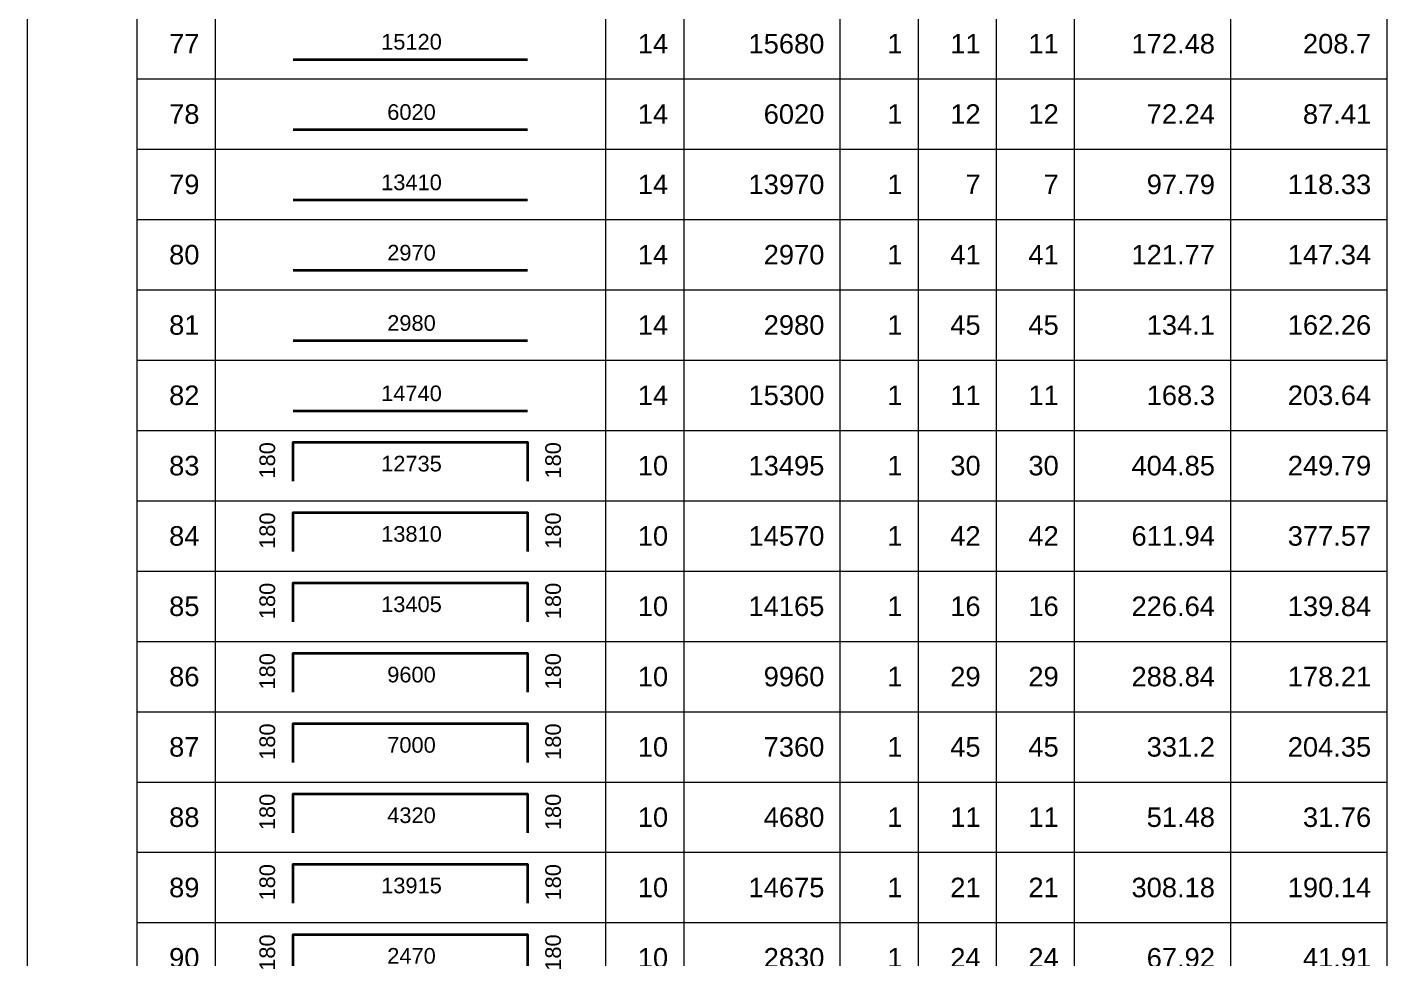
# Model space of a CAD drawing. Header units: millimetres. Extents: x -179076 to 505271, y -26127 to 124331.
# Drawn here: x -33775 to -16370, y 40923 to 52835 of the extents above; entities that cross this region are included whole.
import ezdxf
from ezdxf.enums import TextEntityAlignment as Align

# ---------------------------------------------------------------- set-up
doc = ezdxf.new("R2010")
doc.units = ezdxf.units.MM
for name, color, linetype, lineweight in [('NDC_S_REBAR', 4, 'Continuous', 35), ('NDC_S_VN TEXT', 7, 'Continuous', 20), ('NDC_Table', 3, 'Continuous', 20)]:
    doc.layers.add(name, color=color, linetype=linetype, lineweight=lineweight)
doc.styles.add('ARIAL', font='arial.ttf', dxfattribs={"width": 0.8})

# ---------------------------------------------------------------- blocks, each defined once
blk = doc.blocks.new('dang01')
at = {"layer": 'NDC_S_REBAR'}
blk.add_line((3405, -650), (6405, -650), dxfattribs=at)
at = {"layer": 'NDC_Table'}
for p, q in [((0, 0), (0, -900)), ((1405, 0), (1405, -900)), ((2405, 0), (2405, -900)), ((7405, 0), (7405, -900)), ((8405, 0), (8405, -900)), ((10405, 0), (10405, -900)), ((11405, 0), (11405, -900)), ((12405, 0), (12405, -900)), ((13405, 0), (13405, -900)), ((15405, 0), (15405, -900)), ((17405, 0), (17405, -900)), ((1405, -900), (17405, -900))]:
    blk.add_line(p, q, dxfattribs=at)
at = {"layer": 'NDC_S_VN TEXT', "style": 'ARIAL'}
for p in [(2205, -450), (8205, -450), (10205, -450), (11205, -450), (12205, -450), (13205, -450), (15205, -450), (17205, -450)]:
    blk.add_attdef('D03', text='', height=250, dxfattribs=at).set_placement(p, align=Align.MIDDLE_RIGHT)
blk.add_attdef('00000000', text='', height=200, dxfattribs=at).set_placement((4920, -425), align=Align.MIDDLE_CENTER)
blk = doc.blocks.new('dang04')
at = {"layer": 'NDC_S_REBAR'}
blk.add_lwpolyline([(3405, -650), (3405, -150), (6405, -150), (6405, -650)], dxfattribs=at)
at = {"layer": 'NDC_Table'}
for p, q in [((0, 0), (0, -900)), ((1405, 0), (1405, -900)), ((2405, 0), (2405, -900)), ((7405, 0), (7405, -900)), ((8405, 0), (8405, -900)), ((10405, 0), (10405, -900)), ((11405, 0), (11405, -900)), ((12405, 0), (12405, -900)), ((13405, 0), (13405, -900)), ((15405, 0), (15405, -900)), ((17405, 0), (17405, -900)), ((1405, -900), (17405, -900))]:
    blk.add_line(p, q, dxfattribs=at)
at = {"layer": 'NDC_S_VN TEXT', "style": 'ARIAL'}
for p in [(3073, -150), (6733, -150)]:
    blk.add_attdef('D03', text='', height=200, rotation=90, dxfattribs=at).set_placement(p, align=Align.MIDDLE_RIGHT)
for p in [(2205, -450), (8205, -450), (10205, -450), (11205, -450), (12205, -450), (13205, -450), (15205, -450), (17205, -450)]:
    blk.add_attdef('D03', text='', height=250, dxfattribs=at).set_placement(p, align=Align.MIDDLE_RIGHT)
blk.add_attdef('D03', text='', height=200, dxfattribs=at).set_placement((4920, -425), align=Align.MIDDLE_CENTER)

msp = doc.modelspace()

# ---------------------------------------------------------------- block references
at = {"layer": 'NDC_Table'}
ref = msp.add_blockref('dang01', (-33774.8, 53073.4), dxfattribs=at)
ref.add_attrib('D03', '77', dxfattribs={"layer": 'NDC_S_VN TEXT', "height": 250, "style": 'ARIAL'}).set_placement((-31569.5, 52623.4), align=Align.MIDDLE_RIGHT)
ref.add_attrib('00000000', '15120', dxfattribs={"layer": 'NDC_S_VN TEXT', "height": 200, "style": 'ARIAL'}).set_placement((-28855.2, 52648.7), align=Align.MIDDLE_CENTER)
ref.add_attrib('D03', '14', dxfattribs={"layer": 'NDC_S_VN TEXT', "height": 250, "style": 'ARIAL'}).set_placement((-25569.5, 52623.4), align=Align.MIDDLE_RIGHT)
ref.add_attrib('D03', '15680', dxfattribs={"layer": 'NDC_S_VN TEXT', "height": 250, "style": 'ARIAL'}).set_placement((-23569.5, 52623.4), align=Align.MIDDLE_RIGHT)
ref.add_attrib('D03', '1', dxfattribs={"layer": 'NDC_S_VN TEXT', "height": 250, "style": 'ARIAL'}).set_placement((-22569.5, 52623.4), align=Align.MIDDLE_RIGHT)
ref.add_attrib('D03', '11', dxfattribs={"layer": 'NDC_S_VN TEXT', "height": 250, "style": 'ARIAL'}).set_placement((-21569.5, 52623.4), align=Align.MIDDLE_RIGHT)
ref.add_attrib('D03', '11', dxfattribs={"layer": 'NDC_S_VN TEXT', "height": 250, "style": 'ARIAL'}).set_placement((-20569.5, 52623.7), align=Align.MIDDLE_RIGHT)
ref.add_attrib('D03', '172.48', dxfattribs={"layer": 'NDC_S_VN TEXT', "height": 250, "style": 'ARIAL'}).set_placement((-18569.5, 52623.4), align=Align.MIDDLE_RIGHT)
ref.add_attrib('D03', '208.7', dxfattribs={"layer": 'NDC_S_VN TEXT', "height": 250, "style": 'ARIAL'}).set_placement((-16569.5, 52623.4), align=Align.MIDDLE_RIGHT)
ref = msp.add_blockref('dang01', (-33774.8, 52173.4), dxfattribs=at)
ref.add_attrib('D03', '78', dxfattribs={"layer": 'NDC_S_VN TEXT', "height": 250, "style": 'ARIAL'}).set_placement((-31569.5, 51723.4), align=Align.MIDDLE_RIGHT)
ref.add_attrib('00000000', '6020', dxfattribs={"layer": 'NDC_S_VN TEXT', "height": 200, "style": 'ARIAL'}).set_placement((-28855.2, 51748.7), align=Align.MIDDLE_CENTER)
ref.add_attrib('D03', '14', dxfattribs={"layer": 'NDC_S_VN TEXT', "height": 250, "style": 'ARIAL'}).set_placement((-25569.5, 51723.4), align=Align.MIDDLE_RIGHT)
ref.add_attrib('D03', '6020', dxfattribs={"layer": 'NDC_S_VN TEXT', "height": 250, "style": 'ARIAL'}).set_placement((-23569.5, 51723.4), align=Align.MIDDLE_RIGHT)
ref.add_attrib('D03', '1', dxfattribs={"layer": 'NDC_S_VN TEXT', "height": 250, "style": 'ARIAL'}).set_placement((-22569.5, 51723.4), align=Align.MIDDLE_RIGHT)
ref.add_attrib('D03', '12', dxfattribs={"layer": 'NDC_S_VN TEXT', "height": 250, "style": 'ARIAL'}).set_placement((-21569.5, 51723.4), align=Align.MIDDLE_RIGHT)
ref.add_attrib('D03', '12', dxfattribs={"layer": 'NDC_S_VN TEXT', "height": 250, "style": 'ARIAL'}).set_placement((-20569.5, 51723.7), align=Align.MIDDLE_RIGHT)
ref.add_attrib('D03', '72.24', dxfattribs={"layer": 'NDC_S_VN TEXT', "height": 250, "style": 'ARIAL'}).set_placement((-18569.5, 51723.4), align=Align.MIDDLE_RIGHT)
ref.add_attrib('D03', '87.41', dxfattribs={"layer": 'NDC_S_VN TEXT', "height": 250, "style": 'ARIAL'}).set_placement((-16569.5, 51723.4), align=Align.MIDDLE_RIGHT)
ref = msp.add_blockref('dang01', (-33774.8, 51273.4), dxfattribs=at)
ref.add_attrib('D03', '79', dxfattribs={"layer": 'NDC_S_VN TEXT', "height": 250, "style": 'ARIAL'}).set_placement((-31569.5, 50823.4), align=Align.MIDDLE_RIGHT)
ref.add_attrib('00000000', '13410', dxfattribs={"layer": 'NDC_S_VN TEXT', "height": 200, "style": 'ARIAL'}).set_placement((-28855.2, 50848.7), align=Align.MIDDLE_CENTER)
ref.add_attrib('D03', '14', dxfattribs={"layer": 'NDC_S_VN TEXT', "height": 250, "style": 'ARIAL'}).set_placement((-25569.5, 50823.4), align=Align.MIDDLE_RIGHT)
ref.add_attrib('D03', '13970', dxfattribs={"layer": 'NDC_S_VN TEXT', "height": 250, "style": 'ARIAL'}).set_placement((-23569.5, 50823.4), align=Align.MIDDLE_RIGHT)
ref.add_attrib('D03', '1', dxfattribs={"layer": 'NDC_S_VN TEXT', "height": 250, "style": 'ARIAL'}).set_placement((-22569.5, 50823.4), align=Align.MIDDLE_RIGHT)
ref.add_attrib('D03', '7', dxfattribs={"layer": 'NDC_S_VN TEXT', "height": 250, "style": 'ARIAL'}).set_placement((-21569.5, 50823.4), align=Align.MIDDLE_RIGHT)
ref.add_attrib('D03', '7', dxfattribs={"layer": 'NDC_S_VN TEXT', "height": 250, "style": 'ARIAL'}).set_placement((-20569.5, 50823.7), align=Align.MIDDLE_RIGHT)
ref.add_attrib('D03', '97.79', dxfattribs={"layer": 'NDC_S_VN TEXT', "height": 250, "style": 'ARIAL'}).set_placement((-18569.5, 50823.4), align=Align.MIDDLE_RIGHT)
ref.add_attrib('D03', '118.33', dxfattribs={"layer": 'NDC_S_VN TEXT', "height": 250, "style": 'ARIAL'}).set_placement((-16569.5, 50823.4), align=Align.MIDDLE_RIGHT)
ref = msp.add_blockref('dang01', (-33774.8, 50373.4), dxfattribs=at)
ref.add_attrib('D03', '80', dxfattribs={"layer": 'NDC_S_VN TEXT', "height": 250, "style": 'ARIAL'}).set_placement((-31569.5, 49923.4), align=Align.MIDDLE_RIGHT)
ref.add_attrib('00000000', '2970', dxfattribs={"layer": 'NDC_S_VN TEXT', "height": 200, "style": 'ARIAL'}).set_placement((-28855.2, 49948.7), align=Align.MIDDLE_CENTER)
ref.add_attrib('D03', '14', dxfattribs={"layer": 'NDC_S_VN TEXT', "height": 250, "style": 'ARIAL'}).set_placement((-25569.5, 49923.4), align=Align.MIDDLE_RIGHT)
ref.add_attrib('D03', '2970', dxfattribs={"layer": 'NDC_S_VN TEXT', "height": 250, "style": 'ARIAL'}).set_placement((-23569.5, 49923.4), align=Align.MIDDLE_RIGHT)
ref.add_attrib('D03', '1', dxfattribs={"layer": 'NDC_S_VN TEXT', "height": 250, "style": 'ARIAL'}).set_placement((-22569.5, 49923.4), align=Align.MIDDLE_RIGHT)
ref.add_attrib('D03', '41', dxfattribs={"layer": 'NDC_S_VN TEXT', "height": 250, "style": 'ARIAL'}).set_placement((-21569.5, 49923.4), align=Align.MIDDLE_RIGHT)
ref.add_attrib('D03', '41', dxfattribs={"layer": 'NDC_S_VN TEXT', "height": 250, "style": 'ARIAL'}).set_placement((-20569.5, 49923.7), align=Align.MIDDLE_RIGHT)
ref.add_attrib('D03', '121.77', dxfattribs={"layer": 'NDC_S_VN TEXT', "height": 250, "style": 'ARIAL'}).set_placement((-18569.5, 49923.4), align=Align.MIDDLE_RIGHT)
ref.add_attrib('D03', '147.34', dxfattribs={"layer": 'NDC_S_VN TEXT', "height": 250, "style": 'ARIAL'}).set_placement((-16569.5, 49923.4), align=Align.MIDDLE_RIGHT)
ref = msp.add_blockref('dang01', (-33774.8, 49473.4), dxfattribs=at)
ref.add_attrib('D03', '81', dxfattribs={"layer": 'NDC_S_VN TEXT', "height": 250, "style": 'ARIAL'}).set_placement((-31569.5, 49023.4), align=Align.MIDDLE_RIGHT)
ref.add_attrib('00000000', '2980', dxfattribs={"layer": 'NDC_S_VN TEXT', "height": 200, "style": 'ARIAL'}).set_placement((-28855.2, 49048.7), align=Align.MIDDLE_CENTER)
ref.add_attrib('D03', '14', dxfattribs={"layer": 'NDC_S_VN TEXT', "height": 250, "style": 'ARIAL'}).set_placement((-25569.5, 49023.4), align=Align.MIDDLE_RIGHT)
ref.add_attrib('D03', '2980', dxfattribs={"layer": 'NDC_S_VN TEXT', "height": 250, "style": 'ARIAL'}).set_placement((-23569.5, 49023.4), align=Align.MIDDLE_RIGHT)
ref.add_attrib('D03', '1', dxfattribs={"layer": 'NDC_S_VN TEXT', "height": 250, "style": 'ARIAL'}).set_placement((-22569.5, 49023.4), align=Align.MIDDLE_RIGHT)
ref.add_attrib('D03', '45', dxfattribs={"layer": 'NDC_S_VN TEXT', "height": 250, "style": 'ARIAL'}).set_placement((-21569.5, 49023.4), align=Align.MIDDLE_RIGHT)
ref.add_attrib('D03', '45', dxfattribs={"layer": 'NDC_S_VN TEXT', "height": 250, "style": 'ARIAL'}).set_placement((-20569.5, 49023.7), align=Align.MIDDLE_RIGHT)
ref.add_attrib('D03', '134.1', dxfattribs={"layer": 'NDC_S_VN TEXT', "height": 250, "style": 'ARIAL'}).set_placement((-18569.5, 49023.4), align=Align.MIDDLE_RIGHT)
ref.add_attrib('D03', '162.26', dxfattribs={"layer": 'NDC_S_VN TEXT', "height": 250, "style": 'ARIAL'}).set_placement((-16569.5, 49023.4), align=Align.MIDDLE_RIGHT)
ref = msp.add_blockref('dang01', (-33774.8, 48573.4), dxfattribs=at)
ref.add_attrib('D03', '82', dxfattribs={"layer": 'NDC_S_VN TEXT', "height": 250, "style": 'ARIAL'}).set_placement((-31569.5, 48123.4), align=Align.MIDDLE_RIGHT)
ref.add_attrib('00000000', '14740', dxfattribs={"layer": 'NDC_S_VN TEXT', "height": 200, "style": 'ARIAL'}).set_placement((-28855.2, 48148.7), align=Align.MIDDLE_CENTER)
ref.add_attrib('D03', '14', dxfattribs={"layer": 'NDC_S_VN TEXT', "height": 250, "style": 'ARIAL'}).set_placement((-25569.5, 48123.4), align=Align.MIDDLE_RIGHT)
ref.add_attrib('D03', '15300', dxfattribs={"layer": 'NDC_S_VN TEXT', "height": 250, "style": 'ARIAL'}).set_placement((-23569.5, 48123.4), align=Align.MIDDLE_RIGHT)
ref.add_attrib('D03', '1', dxfattribs={"layer": 'NDC_S_VN TEXT', "height": 250, "style": 'ARIAL'}).set_placement((-22569.5, 48123.4), align=Align.MIDDLE_RIGHT)
ref.add_attrib('D03', '11', dxfattribs={"layer": 'NDC_S_VN TEXT', "height": 250, "style": 'ARIAL'}).set_placement((-21569.5, 48123.4), align=Align.MIDDLE_RIGHT)
ref.add_attrib('D03', '11', dxfattribs={"layer": 'NDC_S_VN TEXT', "height": 250, "style": 'ARIAL'}).set_placement((-20569.5, 48123.7), align=Align.MIDDLE_RIGHT)
ref.add_attrib('D03', '168.3', dxfattribs={"layer": 'NDC_S_VN TEXT', "height": 250, "style": 'ARIAL'}).set_placement((-18569.5, 48123.4), align=Align.MIDDLE_RIGHT)
ref.add_attrib('D03', '203.64', dxfattribs={"layer": 'NDC_S_VN TEXT', "height": 250, "style": 'ARIAL'}).set_placement((-16569.5, 48123.4), align=Align.MIDDLE_RIGHT)
ref = msp.add_blockref('dang04', (-33774.8, 47673.4), dxfattribs=at)
ref.add_attrib('D03', '83', dxfattribs={"layer": 'NDC_S_VN TEXT', "height": 250, "style": 'ARIAL'}).set_placement((-31569.5, 47223.4), align=Align.MIDDLE_RIGHT)
ref.add_attrib('D03', '180', dxfattribs={"layer": 'NDC_S_VN TEXT', "height": 200, "rotation": 90, "style": 'ARIAL'}).set_placement((-30701.5, 47523.4), align=Align.MIDDLE_RIGHT)
ref.add_attrib('D03', '12735', dxfattribs={"layer": 'NDC_S_VN TEXT', "height": 200, "style": 'ARIAL'}).set_placement((-28855.2, 47248.7), align=Align.MIDDLE_CENTER)
ref.add_attrib('D03', '180', dxfattribs={"layer": 'NDC_S_VN TEXT', "height": 200, "rotation": 90, "style": 'ARIAL'}).set_placement((-27042.3, 47523.4), align=Align.MIDDLE_RIGHT)
ref.add_attrib('D03', '10', dxfattribs={"layer": 'NDC_S_VN TEXT', "height": 250, "style": 'ARIAL'}).set_placement((-25569.5, 47223.4), align=Align.MIDDLE_RIGHT)
ref.add_attrib('D03', '13495', dxfattribs={"layer": 'NDC_S_VN TEXT', "height": 250, "style": 'ARIAL'}).set_placement((-23569.5, 47223.4), align=Align.MIDDLE_RIGHT)
ref.add_attrib('D03', '1', dxfattribs={"layer": 'NDC_S_VN TEXT', "height": 250, "style": 'ARIAL'}).set_placement((-22569.5, 47223.4), align=Align.MIDDLE_RIGHT)
ref.add_attrib('D03', '30', dxfattribs={"layer": 'NDC_S_VN TEXT', "height": 250, "style": 'ARIAL'}).set_placement((-21569.5, 47223.4), align=Align.MIDDLE_RIGHT)
ref.add_attrib('D03', '30', dxfattribs={"layer": 'NDC_S_VN TEXT', "height": 250, "style": 'ARIAL'}).set_placement((-20569.5, 47223.7), align=Align.MIDDLE_RIGHT)
ref.add_attrib('D03', '404.85', dxfattribs={"layer": 'NDC_S_VN TEXT', "height": 250, "style": 'ARIAL'}).set_placement((-18569.5, 47223.4), align=Align.MIDDLE_RIGHT)
ref.add_attrib('D03', '249.79', dxfattribs={"layer": 'NDC_S_VN TEXT', "height": 250, "style": 'ARIAL'}).set_placement((-16569.5, 47223.4), align=Align.MIDDLE_RIGHT)
ref = msp.add_blockref('dang04', (-33774.8, 46773.4), dxfattribs=at)
ref.add_attrib('D03', '84', dxfattribs={"layer": 'NDC_S_VN TEXT', "height": 250, "style": 'ARIAL'}).set_placement((-31569.5, 46323.4), align=Align.MIDDLE_RIGHT)
ref.add_attrib('D03', '180', dxfattribs={"layer": 'NDC_S_VN TEXT', "height": 200, "rotation": 90, "style": 'ARIAL'}).set_placement((-30701.5, 46623.4), align=Align.MIDDLE_RIGHT)
ref.add_attrib('D03', '13810', dxfattribs={"layer": 'NDC_S_VN TEXT', "height": 200, "style": 'ARIAL'}).set_placement((-28855.2, 46348.7), align=Align.MIDDLE_CENTER)
ref.add_attrib('D03', '180', dxfattribs={"layer": 'NDC_S_VN TEXT', "height": 200, "rotation": 90, "style": 'ARIAL'}).set_placement((-27042.3, 46623.4), align=Align.MIDDLE_RIGHT)
ref.add_attrib('D03', '10', dxfattribs={"layer": 'NDC_S_VN TEXT', "height": 250, "style": 'ARIAL'}).set_placement((-25569.5, 46323.4), align=Align.MIDDLE_RIGHT)
ref.add_attrib('D03', '14570', dxfattribs={"layer": 'NDC_S_VN TEXT', "height": 250, "style": 'ARIAL'}).set_placement((-23569.5, 46323.4), align=Align.MIDDLE_RIGHT)
ref.add_attrib('D03', '1', dxfattribs={"layer": 'NDC_S_VN TEXT', "height": 250, "style": 'ARIAL'}).set_placement((-22569.5, 46323.4), align=Align.MIDDLE_RIGHT)
ref.add_attrib('D03', '42', dxfattribs={"layer": 'NDC_S_VN TEXT', "height": 250, "style": 'ARIAL'}).set_placement((-21569.5, 46323.4), align=Align.MIDDLE_RIGHT)
ref.add_attrib('D03', '42', dxfattribs={"layer": 'NDC_S_VN TEXT', "height": 250, "style": 'ARIAL'}).set_placement((-20569.5, 46323.7), align=Align.MIDDLE_RIGHT)
ref.add_attrib('D03', '611.94', dxfattribs={"layer": 'NDC_S_VN TEXT', "height": 250, "style": 'ARIAL'}).set_placement((-18569.5, 46323.4), align=Align.MIDDLE_RIGHT)
ref.add_attrib('D03', '377.57', dxfattribs={"layer": 'NDC_S_VN TEXT', "height": 250, "style": 'ARIAL'}).set_placement((-16569.5, 46323.4), align=Align.MIDDLE_RIGHT)
ref = msp.add_blockref('dang04', (-33774.8, 45873.4), dxfattribs=at)
ref.add_attrib('D03', '85', dxfattribs={"layer": 'NDC_S_VN TEXT', "height": 250, "style": 'ARIAL'}).set_placement((-31569.5, 45423.4), align=Align.MIDDLE_RIGHT)
ref.add_attrib('D03', '180', dxfattribs={"layer": 'NDC_S_VN TEXT', "height": 200, "rotation": 90, "style": 'ARIAL'}).set_placement((-30701.5, 45723.4), align=Align.MIDDLE_RIGHT)
ref.add_attrib('D03', '13405', dxfattribs={"layer": 'NDC_S_VN TEXT', "height": 200, "style": 'ARIAL'}).set_placement((-28855.2, 45448.7), align=Align.MIDDLE_CENTER)
ref.add_attrib('D03', '180', dxfattribs={"layer": 'NDC_S_VN TEXT', "height": 200, "rotation": 90, "style": 'ARIAL'}).set_placement((-27042.3, 45723.4), align=Align.MIDDLE_RIGHT)
ref.add_attrib('D03', '10', dxfattribs={"layer": 'NDC_S_VN TEXT', "height": 250, "style": 'ARIAL'}).set_placement((-25569.5, 45423.4), align=Align.MIDDLE_RIGHT)
ref.add_attrib('D03', '14165', dxfattribs={"layer": 'NDC_S_VN TEXT', "height": 250, "style": 'ARIAL'}).set_placement((-23569.5, 45423.4), align=Align.MIDDLE_RIGHT)
ref.add_attrib('D03', '1', dxfattribs={"layer": 'NDC_S_VN TEXT', "height": 250, "style": 'ARIAL'}).set_placement((-22569.5, 45423.4), align=Align.MIDDLE_RIGHT)
ref.add_attrib('D03', '16', dxfattribs={"layer": 'NDC_S_VN TEXT', "height": 250, "style": 'ARIAL'}).set_placement((-21569.5, 45423.4), align=Align.MIDDLE_RIGHT)
ref.add_attrib('D03', '16', dxfattribs={"layer": 'NDC_S_VN TEXT', "height": 250, "style": 'ARIAL'}).set_placement((-20569.5, 45423.7), align=Align.MIDDLE_RIGHT)
ref.add_attrib('D03', '226.64', dxfattribs={"layer": 'NDC_S_VN TEXT', "height": 250, "style": 'ARIAL'}).set_placement((-18569.5, 45423.4), align=Align.MIDDLE_RIGHT)
ref.add_attrib('D03', '139.84', dxfattribs={"layer": 'NDC_S_VN TEXT', "height": 250, "style": 'ARIAL'}).set_placement((-16569.5, 45423.4), align=Align.MIDDLE_RIGHT)
ref = msp.add_blockref('dang04', (-33774.8, 44973.4), dxfattribs=at)
ref.add_attrib('D03', '86', dxfattribs={"layer": 'NDC_S_VN TEXT', "height": 250, "style": 'ARIAL'}).set_placement((-31569.5, 44523.4), align=Align.MIDDLE_RIGHT)
ref.add_attrib('D03', '180', dxfattribs={"layer": 'NDC_S_VN TEXT', "height": 200, "rotation": 90, "style": 'ARIAL'}).set_placement((-30701.5, 44823.4), align=Align.MIDDLE_RIGHT)
ref.add_attrib('D03', '9600', dxfattribs={"layer": 'NDC_S_VN TEXT', "height": 200, "style": 'ARIAL'}).set_placement((-28855.2, 44548.7), align=Align.MIDDLE_CENTER)
ref.add_attrib('D03', '180', dxfattribs={"layer": 'NDC_S_VN TEXT', "height": 200, "rotation": 90, "style": 'ARIAL'}).set_placement((-27042.3, 44823.4), align=Align.MIDDLE_RIGHT)
ref.add_attrib('D03', '10', dxfattribs={"layer": 'NDC_S_VN TEXT', "height": 250, "style": 'ARIAL'}).set_placement((-25569.5, 44523.4), align=Align.MIDDLE_RIGHT)
ref.add_attrib('D03', '9960', dxfattribs={"layer": 'NDC_S_VN TEXT', "height": 250, "style": 'ARIAL'}).set_placement((-23569.5, 44523.4), align=Align.MIDDLE_RIGHT)
ref.add_attrib('D03', '1', dxfattribs={"layer": 'NDC_S_VN TEXT', "height": 250, "style": 'ARIAL'}).set_placement((-22569.5, 44523.4), align=Align.MIDDLE_RIGHT)
ref.add_attrib('D03', '29', dxfattribs={"layer": 'NDC_S_VN TEXT', "height": 250, "style": 'ARIAL'}).set_placement((-21569.5, 44523.4), align=Align.MIDDLE_RIGHT)
ref.add_attrib('D03', '29', dxfattribs={"layer": 'NDC_S_VN TEXT', "height": 250, "style": 'ARIAL'}).set_placement((-20569.5, 44523.7), align=Align.MIDDLE_RIGHT)
ref.add_attrib('D03', '288.84', dxfattribs={"layer": 'NDC_S_VN TEXT', "height": 250, "style": 'ARIAL'}).set_placement((-18569.5, 44523.4), align=Align.MIDDLE_RIGHT)
ref.add_attrib('D03', '178.21', dxfattribs={"layer": 'NDC_S_VN TEXT', "height": 250, "style": 'ARIAL'}).set_placement((-16569.5, 44523.4), align=Align.MIDDLE_RIGHT)
ref = msp.add_blockref('dang04', (-33774.8, 44073.4), dxfattribs=at)
ref.add_attrib('D03', '87', dxfattribs={"layer": 'NDC_S_VN TEXT', "height": 250, "style": 'ARIAL'}).set_placement((-31569.5, 43623.4), align=Align.MIDDLE_RIGHT)
ref.add_attrib('D03', '180', dxfattribs={"layer": 'NDC_S_VN TEXT', "height": 200, "rotation": 90, "style": 'ARIAL'}).set_placement((-30701.5, 43923.4), align=Align.MIDDLE_RIGHT)
ref.add_attrib('D03', '7000', dxfattribs={"layer": 'NDC_S_VN TEXT', "height": 200, "style": 'ARIAL'}).set_placement((-28855.2, 43648.7), align=Align.MIDDLE_CENTER)
ref.add_attrib('D03', '180', dxfattribs={"layer": 'NDC_S_VN TEXT', "height": 200, "rotation": 90, "style": 'ARIAL'}).set_placement((-27042.3, 43923.4), align=Align.MIDDLE_RIGHT)
ref.add_attrib('D03', '10', dxfattribs={"layer": 'NDC_S_VN TEXT', "height": 250, "style": 'ARIAL'}).set_placement((-25569.5, 43623.4), align=Align.MIDDLE_RIGHT)
ref.add_attrib('D03', '7360', dxfattribs={"layer": 'NDC_S_VN TEXT', "height": 250, "style": 'ARIAL'}).set_placement((-23569.5, 43623.4), align=Align.MIDDLE_RIGHT)
ref.add_attrib('D03', '1', dxfattribs={"layer": 'NDC_S_VN TEXT', "height": 250, "style": 'ARIAL'}).set_placement((-22569.5, 43623.4), align=Align.MIDDLE_RIGHT)
ref.add_attrib('D03', '45', dxfattribs={"layer": 'NDC_S_VN TEXT', "height": 250, "style": 'ARIAL'}).set_placement((-21569.5, 43623.4), align=Align.MIDDLE_RIGHT)
ref.add_attrib('D03', '45', dxfattribs={"layer": 'NDC_S_VN TEXT', "height": 250, "style": 'ARIAL'}).set_placement((-20569.5, 43623.7), align=Align.MIDDLE_RIGHT)
ref.add_attrib('D03', '331.2', dxfattribs={"layer": 'NDC_S_VN TEXT', "height": 250, "style": 'ARIAL'}).set_placement((-18569.5, 43623.4), align=Align.MIDDLE_RIGHT)
ref.add_attrib('D03', '204.35', dxfattribs={"layer": 'NDC_S_VN TEXT', "height": 250, "style": 'ARIAL'}).set_placement((-16569.5, 43623.4), align=Align.MIDDLE_RIGHT)
ref = msp.add_blockref('dang04', (-33774.8, 43173.4), dxfattribs=at)
ref.add_attrib('D03', '88', dxfattribs={"layer": 'NDC_S_VN TEXT', "height": 250, "style": 'ARIAL'}).set_placement((-31569.5, 42723.4), align=Align.MIDDLE_RIGHT)
ref.add_attrib('D03', '180', dxfattribs={"layer": 'NDC_S_VN TEXT', "height": 200, "rotation": 90, "style": 'ARIAL'}).set_placement((-30701.5, 43023.4), align=Align.MIDDLE_RIGHT)
ref.add_attrib('D03', '4320', dxfattribs={"layer": 'NDC_S_VN TEXT', "height": 200, "style": 'ARIAL'}).set_placement((-28855.2, 42748.7), align=Align.MIDDLE_CENTER)
ref.add_attrib('D03', '180', dxfattribs={"layer": 'NDC_S_VN TEXT', "height": 200, "rotation": 90, "style": 'ARIAL'}).set_placement((-27042.3, 43023.4), align=Align.MIDDLE_RIGHT)
ref.add_attrib('D03', '10', dxfattribs={"layer": 'NDC_S_VN TEXT', "height": 250, "style": 'ARIAL'}).set_placement((-25569.5, 42723.4), align=Align.MIDDLE_RIGHT)
ref.add_attrib('D03', '4680', dxfattribs={"layer": 'NDC_S_VN TEXT', "height": 250, "style": 'ARIAL'}).set_placement((-23569.5, 42723.4), align=Align.MIDDLE_RIGHT)
ref.add_attrib('D03', '1', dxfattribs={"layer": 'NDC_S_VN TEXT', "height": 250, "style": 'ARIAL'}).set_placement((-22569.5, 42723.4), align=Align.MIDDLE_RIGHT)
ref.add_attrib('D03', '11', dxfattribs={"layer": 'NDC_S_VN TEXT', "height": 250, "style": 'ARIAL'}).set_placement((-21569.5, 42723.4), align=Align.MIDDLE_RIGHT)
ref.add_attrib('D03', '11', dxfattribs={"layer": 'NDC_S_VN TEXT', "height": 250, "style": 'ARIAL'}).set_placement((-20569.5, 42723.7), align=Align.MIDDLE_RIGHT)
ref.add_attrib('D03', '51.48', dxfattribs={"layer": 'NDC_S_VN TEXT', "height": 250, "style": 'ARIAL'}).set_placement((-18569.5, 42723.4), align=Align.MIDDLE_RIGHT)
ref.add_attrib('D03', '31.76', dxfattribs={"layer": 'NDC_S_VN TEXT', "height": 250, "style": 'ARIAL'}).set_placement((-16569.5, 42723.4), align=Align.MIDDLE_RIGHT)
ref = msp.add_blockref('dang04', (-33774.8, 42273.4), dxfattribs=at)
ref.add_attrib('D03', '89', dxfattribs={"layer": 'NDC_S_VN TEXT', "height": 250, "style": 'ARIAL'}).set_placement((-31569.5, 41823.4), align=Align.MIDDLE_RIGHT)
ref.add_attrib('D03', '180', dxfattribs={"layer": 'NDC_S_VN TEXT', "height": 200, "rotation": 90, "style": 'ARIAL'}).set_placement((-30701.5, 42123.4), align=Align.MIDDLE_RIGHT)
ref.add_attrib('D03', '13915', dxfattribs={"layer": 'NDC_S_VN TEXT', "height": 200, "style": 'ARIAL'}).set_placement((-28855.2, 41848.7), align=Align.MIDDLE_CENTER)
ref.add_attrib('D03', '180', dxfattribs={"layer": 'NDC_S_VN TEXT', "height": 200, "rotation": 90, "style": 'ARIAL'}).set_placement((-27042.3, 42123.4), align=Align.MIDDLE_RIGHT)
ref.add_attrib('D03', '10', dxfattribs={"layer": 'NDC_S_VN TEXT', "height": 250, "style": 'ARIAL'}).set_placement((-25569.5, 41823.4), align=Align.MIDDLE_RIGHT)
ref.add_attrib('D03', '14675', dxfattribs={"layer": 'NDC_S_VN TEXT', "height": 250, "style": 'ARIAL'}).set_placement((-23569.5, 41823.4), align=Align.MIDDLE_RIGHT)
ref.add_attrib('D03', '1', dxfattribs={"layer": 'NDC_S_VN TEXT', "height": 250, "style": 'ARIAL'}).set_placement((-22569.5, 41823.4), align=Align.MIDDLE_RIGHT)
ref.add_attrib('D03', '21', dxfattribs={"layer": 'NDC_S_VN TEXT', "height": 250, "style": 'ARIAL'}).set_placement((-21569.5, 41823.4), align=Align.MIDDLE_RIGHT)
ref.add_attrib('D03', '21', dxfattribs={"layer": 'NDC_S_VN TEXT', "height": 250, "style": 'ARIAL'}).set_placement((-20569.5, 41823.7), align=Align.MIDDLE_RIGHT)
ref.add_attrib('D03', '308.18', dxfattribs={"layer": 'NDC_S_VN TEXT', "height": 250, "style": 'ARIAL'}).set_placement((-18569.5, 41823.4), align=Align.MIDDLE_RIGHT)
ref.add_attrib('D03', '190.14', dxfattribs={"layer": 'NDC_S_VN TEXT', "height": 250, "style": 'ARIAL'}).set_placement((-16569.5, 41823.4), align=Align.MIDDLE_RIGHT)
ref = msp.add_blockref('dang04', (-33774.8, 41373.4), dxfattribs=at)
ref.add_attrib('D03', '90', dxfattribs={"layer": 'NDC_S_VN TEXT', "height": 250, "style": 'ARIAL'}).set_placement((-31569.5, 40923.4), align=Align.MIDDLE_RIGHT)
ref.add_attrib('D03', '180', dxfattribs={"layer": 'NDC_S_VN TEXT', "height": 200, "rotation": 90, "style": 'ARIAL'}).set_placement((-30701.5, 41223.4), align=Align.MIDDLE_RIGHT)
ref.add_attrib('D03', '2470', dxfattribs={"layer": 'NDC_S_VN TEXT', "height": 200, "style": 'ARIAL'}).set_placement((-28855.2, 40948.7), align=Align.MIDDLE_CENTER)
ref.add_attrib('D03', '180', dxfattribs={"layer": 'NDC_S_VN TEXT', "height": 200, "rotation": 90, "style": 'ARIAL'}).set_placement((-27042.3, 41223.4), align=Align.MIDDLE_RIGHT)
ref.add_attrib('D03', '10', dxfattribs={"layer": 'NDC_S_VN TEXT', "height": 250, "style": 'ARIAL'}).set_placement((-25569.5, 40923.4), align=Align.MIDDLE_RIGHT)
ref.add_attrib('D03', '2830', dxfattribs={"layer": 'NDC_S_VN TEXT', "height": 250, "style": 'ARIAL'}).set_placement((-23569.5, 40923.4), align=Align.MIDDLE_RIGHT)
ref.add_attrib('D03', '1', dxfattribs={"layer": 'NDC_S_VN TEXT', "height": 250, "style": 'ARIAL'}).set_placement((-22569.5, 40923.4), align=Align.MIDDLE_RIGHT)
ref.add_attrib('D03', '24', dxfattribs={"layer": 'NDC_S_VN TEXT', "height": 250, "style": 'ARIAL'}).set_placement((-21569.5, 40923.4), align=Align.MIDDLE_RIGHT)
ref.add_attrib('D03', '24', dxfattribs={"layer": 'NDC_S_VN TEXT', "height": 250, "style": 'ARIAL'}).set_placement((-20569.5, 40923.7), align=Align.MIDDLE_RIGHT)
ref.add_attrib('D03', '67.92', dxfattribs={"layer": 'NDC_S_VN TEXT', "height": 250, "style": 'ARIAL'}).set_placement((-18569.5, 40923.4), align=Align.MIDDLE_RIGHT)
ref.add_attrib('D03', '41.91', dxfattribs={"layer": 'NDC_S_VN TEXT', "height": 250, "style": 'ARIAL'}).set_placement((-16569.5, 40923.4), align=Align.MIDDLE_RIGHT)

doc.saveas('drawing.dxf')
